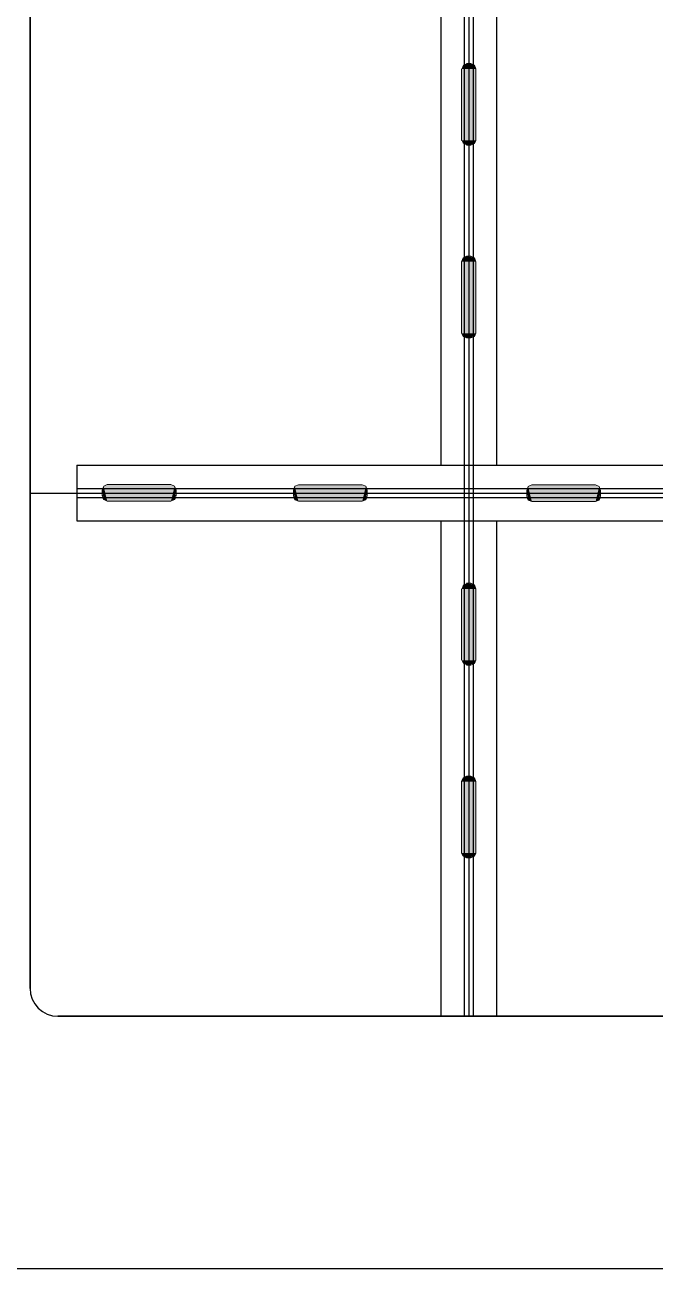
# Model space of a CAD drawing. Header units: inches. Extents: x 23291 to 181956, y 9161 to 51408.
# Drawn here: x 102888 to 103510, y 35070 to 36297 of the extents above; entities that cross this region are included whole.
import ezdxf

# ---------------------------------------------------------------- set-up
doc = ezdxf.new("R2010")
doc.units = ezdxf.units.IN
doc.header["$MEASUREMENT"] = 0
doc.layers.add('1', color=3, linetype='Continuous')
doc.layers.add('B.line', color=1, linetype='Continuous', lineweight=25)
doc.layers.add('PDF2_Geometry', color=7, linetype='Continuous', true_color=0x231f20)
doc.layers.add('PDF2_Solid Fills', color=7, linetype='Continuous', true_color=0xffffff)

msp = doc.modelspace()

# ---------------------------------------------------------------- linework, layer by layer
at = {"linetype": 'ByBlock'}
for p, q in [((103321.2, 37376.5), (103321.2, 35319.5)), ((103321.2, 37376.5), (103321.2, 35319.5)), ((103325.6, 37376.5), (103325.6, 35319.5)), ((103325.6, 37376.5), (103325.6, 35319.5)), ((103330, 37376.5), (103330, 35319.5)), ((103330, 37376.5), (103330, 35319.5)), ((103298.1, 36321.6), (103298.1, 35862.9)), ((103298.1, 36321.6), (103298.1, 35862.9)), ((103353.1, 36321.6), (103353.1, 35862.9)), ((103353.1, 36321.6), (103353.1, 35862.9)), ((102938.9, 35862.9), (103777.7, 35862.9)), ((102938.9, 35862.9), (102938.9, 35807.9)), ((102938.9, 35862.9), (103777.7, 35862.9)), ((102938.9, 35862.9), (102938.9, 35807.9)), ((102892.9, 35835.4), (104140.3, 35835.4)), ((102892.9, 35835.4), (104140.3, 35835.4)), ((102938.9, 35839.8), (103760.1, 35839.8)), ((102938.9, 35839.8), (103760.1, 35839.8)), ((102938.9, 35831), (103760.1, 35831)), ((102938.9, 35831), (103760.1, 35831)), ((102938.9, 35807.9), (103777.7, 35807.9)), ((102938.9, 35807.9), (103777.7, 35807.9)), ((103298.1, 35807.9), (103298.1, 35319.5)), ((103298.1, 35807.9), (103298.1, 35319.5)), ((103353.1, 35807.9), (103353.1, 35319.5)), ((103353.1, 35807.9), (103353.1, 35319.5))]:
    msp.add_line(p, q, dxfattribs=at)
msp.add_open_spline([(102008.2, 38756.3), (103204.5, 38248), (105131.9, 37390.9), (109175.8, 35827), (112823.8, 35070.3), (117769.6, 35070.3), (121406.8, 35085.3), (123831.1, 35070.2)], degree=3, knots=[0, 0, 0, 0, 3.550687, 7.088547, 10.454406, 13.763203, 20.376363, 20.376363, 20.376363, 20.376363])
msp.add_open_spline([(102008.2, 38756.3), (103204.5, 38248), (105131.9, 37390.9), (109175.8, 35827), (112823.8, 35070.3), (117769.6, 35070.3), (121406.8, 35085.3), (123831.1, 35070.2)], degree=3, knots=[0, 0, 0, 0, 3.550687, 7.088547, 10.454406, 13.763203, 20.376363, 20.376363, 20.376363, 20.376363])
at = {"layer": '1', "linetype": 'ByBlock', "lineweight": 35}
for p, q in [((102892.9, 35347), (102892.9, 37349)), ((102892.9, 35347), (102892.9, 37349)), ((102920.4, 35319.5), (104140.3, 35319.5)), ((102920.4, 35319.5), (104140.3, 35319.5))]:
    msp.add_line(p, q, dxfattribs=at)
at = {"layer": '1', "linetype": 'ByBlock'}
msp.add_arc((102920.4, 35347), 27.5, 180, 270, dxfattribs=at)
msp.add_arc((102920.4, 35347), 27.5, 180, 270, dxfattribs=at)
at = {"layer": 'B.line', "ltscale": 0.005}
msp.add_line((116178.5, 35070.3), (99957.7, 35070.3), dxfattribs=at)
msp.add_line((116178.5, 35070.3), (99957.7, 35070.3), dxfattribs=at)
at = {"layer": 'PDF2_Geometry', "linetype": 'ByBlock', "lineweight": 18}
for p, q in [((103318.6, 36183.1), (103318.6, 36253.5)), ((103318.6, 36183.1), (103318.6, 36253.5)), ((103323.5, 36259), (103327.8, 36259)), ((103323.5, 36259), (103327.8, 36259)), ((103327.8, 36259), (103331.3, 36257.4)), ((103327.8, 36259), (103331.3, 36257.4)), ((103331.3, 36257.4), (103332.7, 36253.5)), ((103331.3, 36257.4), (103332.7, 36253.5)), ((103332.7, 36253.5), (103332.7, 36183.1)), ((103332.7, 36253.5), (103332.7, 36183.1)), ((103331.3, 36179.9), (103327.8, 36178.4)), ((103327.8, 36178.4), (103331.3, 36179.9)), ((103331.3, 36179.9), (103327.8, 36178.4)), ((103327.8, 36178.4), (103331.3, 36179.9)), ((103332.7, 36183.1), (103331.3, 36179.9)), ((103331.3, 36179.9), (103332.7, 36183.1)), ((103332.7, 36183.1), (103331.3, 36179.9)), ((103331.3, 36179.9), (103332.7, 36183.1)), ((103327.8, 36178.4), (103323.5, 36178.4)), ((103323.5, 36178.4), (103327.8, 36178.4)), ((103327.8, 36178.4), (103323.5, 36178.4)), ((103323.5, 36178.4), (103327.8, 36178.4)), ((103320, 36067.3), (103323.5, 36068.9)), ((103320, 36067.3), (103323.5, 36068.9)), ((103323.5, 36068.9), (103327.8, 36068.9)), ((103323.5, 36068.9), (103327.8, 36068.9)), ((103327.8, 36068.9), (103331.3, 36067.3)), ((103327.8, 36068.9), (103331.3, 36067.3)), ((103318.6, 36063.4), (103320, 36067.3)), ((103318.6, 36063.4), (103320, 36067.3)), ((103318.6, 35993), (103318.6, 36063.4)), ((103318.6, 35993), (103318.6, 36063.4)), ((103331.3, 36067.3), (103332.7, 36063.4)), ((103331.3, 36067.3), (103332.7, 36063.4)), ((103332.7, 36063.4), (103332.7, 35993)), ((103332.7, 36063.4), (103332.7, 35993)), ((103318.6, 35993), (103320, 35989.8)), ((103320, 35989.8), (103318.6, 35993)), ((103318.6, 35993), (103320, 35989.8)), ((103320, 35989.8), (103318.6, 35993)), ((103320, 35989.8), (103323.5, 35988.3)), ((103323.5, 35988.3), (103320, 35989.8)), ((103320, 35989.8), (103323.5, 35988.3)), ((103323.5, 35988.3), (103320, 35989.8)), ((103327.8, 35988.3), (103323.5, 35988.3)), ((103323.5, 35988.3), (103327.8, 35988.3)), ((103327.8, 35988.3), (103323.5, 35988.3)), ((103323.5, 35988.3), (103327.8, 35988.3)), ((103331.3, 35989.8), (103327.8, 35988.3)), ((103327.8, 35988.3), (103331.3, 35989.8)), ((103331.3, 35989.8), (103327.8, 35988.3)), ((103327.8, 35988.3), (103331.3, 35989.8)), ((103332.7, 35993), (103331.3, 35989.8)), ((103331.3, 35989.8), (103332.7, 35993)), ((103332.7, 35993), (103331.3, 35989.8)), ((103331.3, 35989.8), (103332.7, 35993)), ((102965.5, 35842.2), (102964, 35838.3)), ((102965.5, 35842.2), (102964, 35838.3)), ((102964, 35838.3), (102964, 35832.8)), ((102964, 35838.3), (102964, 35832.8)), ((102969, 35843.8), (102965.5, 35842.2)), ((102969, 35843.8), (102965.5, 35842.2)), ((103031.9, 35843.8), (102969, 35843.8)), ((103031.9, 35843.8), (102969, 35843.8)), ((103035.5, 35842.2), (103031.9, 35843.8)), ((103035.5, 35842.2), (103031.9, 35843.8)), ((103036.9, 35838.3), (103035.5, 35842.2)), ((103036.9, 35838.3), (103035.5, 35842.2)), ((103036.9, 35832.8), (103036.9, 35838.3)), ((103036.9, 35832.8), (103036.9, 35838.3)), ((103154.1, 35842.1), (103152.7, 35838.1)), ((103154.1, 35842.1), (103152.7, 35838.1)), ((103152.7, 35838.1), (103152.7, 35832.7)), ((103152.7, 35838.1), (103152.7, 35832.7)), ((103157.6, 35843.6), (103154.1, 35842.1)), ((103157.6, 35843.6), (103154.1, 35842.1)), ((103220.6, 35843.6), (103157.6, 35843.6)), ((103220.6, 35843.6), (103157.6, 35843.6)), ((103224.1, 35842.1), (103220.6, 35843.6)), ((103224.1, 35842.1), (103220.6, 35843.6)), ((103225.5, 35838.1), (103224.1, 35842.1)), ((103225.5, 35838.1), (103224.1, 35842.1)), ((103225.5, 35832.7), (103225.5, 35838.1)), ((103225.5, 35832.7), (103225.5, 35838.1)), ((103384.3, 35841.8), (103382.9, 35837.9)), ((103384.3, 35841.8), (103382.9, 35837.9)), ((103382.9, 35837.9), (103382.9, 35832.4)), ((103382.9, 35837.9), (103382.9, 35832.4)), ((103387.9, 35843.4), (103384.3, 35841.8)), ((103387.9, 35843.4), (103384.3, 35841.8)), ((103450.8, 35843.4), (103387.9, 35843.4)), ((103450.8, 35843.4), (103387.9, 35843.4)), ((103454.3, 35841.8), (103450.8, 35843.4)), ((103454.3, 35841.8), (103450.8, 35843.4)), ((103455.8, 35837.9), (103454.3, 35841.8)), ((103455.8, 35837.9), (103454.3, 35841.8)), ((103455.8, 35832.4), (103455.8, 35837.9)), ((103455.8, 35832.4), (103455.8, 35837.9)), ((102964, 35832.8), (102965.5, 35828.9)), ((102964, 35832.8), (102965.5, 35828.9)), ((102965.5, 35828.9), (102969, 35827.4)), ((102965.5, 35828.9), (102969, 35827.4)), ((102969, 35827.4), (103031.9, 35827.4)), ((102969, 35827.4), (103031.9, 35827.4)), ((103031.9, 35827.4), (103035.5, 35828.9)), ((103031.9, 35827.4), (103035.5, 35828.9)), ((103035.5, 35828.9), (103036.9, 35832.8)), ((103035.5, 35828.9), (103036.9, 35832.8)), ((103152.7, 35832.7), (103154.1, 35828.7)), ((103152.7, 35832.7), (103154.1, 35828.7)), ((103154.1, 35828.7), (103157.6, 35827.2)), ((103154.1, 35828.7), (103157.6, 35827.2)), ((103157.6, 35827.2), (103220.6, 35827.2)), ((103157.6, 35827.2), (103220.6, 35827.2)), ((103220.6, 35827.2), (103224.1, 35828.7)), ((103220.6, 35827.2), (103224.1, 35828.7)), ((103224.1, 35828.7), (103225.5, 35832.7)), ((103224.1, 35828.7), (103225.5, 35832.7)), ((103382.9, 35832.4), (103384.3, 35828.5)), ((103382.9, 35832.4), (103384.3, 35828.5)), ((103384.3, 35828.5), (103387.9, 35827)), ((103384.3, 35828.5), (103387.9, 35827)), ((103387.9, 35827), (103450.8, 35827)), ((103387.9, 35827), (103450.8, 35827)), ((103450.8, 35827), (103454.3, 35828.5)), ((103450.8, 35827), (103454.3, 35828.5)), ((103454.3, 35828.5), (103455.8, 35832.4)), ((103454.3, 35828.5), (103455.8, 35832.4)), ((103318.6, 35670.5), (103318.6, 35740.9)), ((103318.6, 35670.5), (103318.6, 35740.9)), ((103323.5, 35746.4), (103327.8, 35746.4)), ((103323.5, 35746.4), (103327.8, 35746.4)), ((103327.8, 35746.4), (103331.3, 35744.8)), ((103327.8, 35746.4), (103331.3, 35744.8)), ((103331.3, 35744.8), (103332.7, 35740.9)), ((103331.3, 35744.8), (103332.7, 35740.9)), ((103332.7, 35740.9), (103332.7, 35670.5)), ((103332.7, 35740.9), (103332.7, 35670.5)), ((103327.8, 35665.8), (103323.5, 35665.8)), ((103323.5, 35665.8), (103327.8, 35665.8)), ((103327.8, 35665.8), (103323.5, 35665.8)), ((103323.5, 35665.8), (103327.8, 35665.8)), ((103331.3, 35667.3), (103327.8, 35665.8)), ((103327.8, 35665.8), (103331.3, 35667.3)), ((103331.3, 35667.3), (103327.8, 35665.8)), ((103327.8, 35665.8), (103331.3, 35667.3)), ((103332.7, 35670.5), (103331.3, 35667.3)), ((103331.3, 35667.3), (103332.7, 35670.5)), ((103332.7, 35670.5), (103331.3, 35667.3)), ((103331.3, 35667.3), (103332.7, 35670.5)), ((103318.6, 35550.8), (103320, 35554.7)), ((103318.6, 35550.8), (103320, 35554.7)), ((103320, 35554.7), (103323.5, 35556.3)), ((103320, 35554.7), (103323.5, 35556.3)), ((103323.5, 35556.3), (103327.8, 35556.3)), ((103323.5, 35556.3), (103327.8, 35556.3)), ((103327.8, 35556.3), (103331.3, 35554.7)), ((103327.8, 35556.3), (103331.3, 35554.7)), ((103331.3, 35554.7), (103332.7, 35550.8)), ((103331.3, 35554.7), (103332.7, 35550.8)), ((103318.6, 35480.4), (103318.6, 35550.8)), ((103318.6, 35480.4), (103318.6, 35550.8)), ((103332.7, 35550.8), (103332.7, 35480.4)), ((103332.7, 35550.8), (103332.7, 35480.4)), ((103318.6, 35480.4), (103320, 35477.2)), ((103320, 35477.2), (103318.6, 35480.4)), ((103318.6, 35480.4), (103320, 35477.2)), ((103320, 35477.2), (103318.6, 35480.4)), ((103332.7, 35480.4), (103331.3, 35477.2)), ((103331.3, 35477.2), (103332.7, 35480.4)), ((103332.7, 35480.4), (103331.3, 35477.2)), ((103331.3, 35477.2), (103332.7, 35480.4)), ((103320, 35477.2), (103323.5, 35475.7)), ((103323.5, 35475.7), (103320, 35477.2)), ((103320, 35477.2), (103323.5, 35475.7)), ((103323.5, 35475.7), (103320, 35477.2)), ((103327.8, 35475.7), (103323.5, 35475.7)), ((103323.5, 35475.7), (103327.8, 35475.7)), ((103327.8, 35475.7), (103323.5, 35475.7)), ((103323.5, 35475.7), (103327.8, 35475.7)), ((103331.3, 35477.2), (103327.8, 35475.7)), ((103327.8, 35475.7), (103331.3, 35477.2)), ((103331.3, 35477.2), (103327.8, 35475.7)), ((103327.8, 35475.7), (103331.3, 35477.2))]:
    msp.add_line(p, q, dxfattribs=at)
at = {"layer": 'PDF2_Geometry', "linetype": 'ByBlock', "lineweight": 9}
for p, q in [((102964.8, 35830.5), (102965.5, 35828.9)), ((102965.5, 35828.9), (102964.8, 35830.5)), ((102964.8, 35830.5), (102964.8, 35830.5)), ((102964.8, 35830.5), (102965.5, 35828.9)), ((102965.5, 35828.9), (102964.8, 35830.5)), ((102964.8, 35830.5), (102964.8, 35830.5)), ((103036.2, 35830.5), (103035.5, 35828.9)), ((103035.5, 35828.9), (103036.2, 35830.5)), ((103036.2, 35830.5), (103035.5, 35828.9)), ((103035.5, 35828.9), (103036.2, 35830.5)), ((103036.2, 35830.5), (103036.2, 35830.5)), ((103036.2, 35830.5), (103036.2, 35830.5)), ((103153.4, 35830.3), (103154.1, 35828.7)), ((103154.1, 35828.7), (103153.4, 35830.3)), ((103153.4, 35830.3), (103153.4, 35830.3)), ((103153.4, 35830.3), (103154.1, 35828.7)), ((103154.1, 35828.7), (103153.4, 35830.3)), ((103153.4, 35830.3), (103153.4, 35830.3)), ((103224.8, 35830.3), (103224.1, 35828.7)), ((103224.1, 35828.7), (103224.8, 35830.3)), ((103224.8, 35830.3), (103224.1, 35828.7)), ((103224.1, 35828.7), (103224.8, 35830.3)), ((103224.8, 35830.3), (103224.8, 35830.3)), ((103224.8, 35830.3), (103224.8, 35830.3)), ((103383.6, 35830.1), (103384.3, 35828.5)), ((103384.3, 35828.5), (103383.6, 35830.1)), ((103383.6, 35830.1), (103383.6, 35830.1)), ((103383.6, 35830.1), (103384.3, 35828.5)), ((103384.3, 35828.5), (103383.6, 35830.1)), ((103383.6, 35830.1), (103383.6, 35830.1)), ((103455.1, 35830.1), (103454.3, 35828.5)), ((103454.3, 35828.5), (103455.1, 35830.1)), ((103455.1, 35830.1), (103454.3, 35828.5)), ((103454.3, 35828.5), (103455.1, 35830.1)), ((103455.1, 35830.1), (103455.1, 35830.1)), ((103455.1, 35830.1), (103455.1, 35830.1))]:
    msp.add_line(p, q, dxfattribs=at)
at = {"layer": 'PDF2_Solid Fills', "linetype": 'ByBlock', "transparency": 33554559}
for points in [[(103318.6, 36253.5), (103320, 36257.4), (103332.7, 36253.5)], [(103318.6, 36253.5), (103320, 36257.4), (103332.7, 36253.5)], [(103318.6, 36183.1), (103318.6, 36253.5), (103332.7, 36183.1)], [(103318.6, 36253.5), (103332.7, 36183.1), (103332.7, 36253.5)], [(103318.6, 36183.1), (103318.6, 36253.5), (103332.7, 36183.1)], [(103318.6, 36253.5), (103332.7, 36183.1), (103332.7, 36253.5)], [(103320, 36257.4), (103323.5, 36259), (103327.8, 36259)], [(103331.3, 36257.4), (103320, 36257.4), (103323.5, 36259)], [(103320, 36257.4), (103323.5, 36259), (103327.8, 36259)], [(103331.3, 36257.4), (103320, 36257.4), (103323.5, 36259)], [(103320, 36257.4), (103332.7, 36253.5), (103331.3, 36257.4)], [(103320, 36257.4), (103332.7, 36253.5), (103331.3, 36257.4)], [(103331.3, 36257.4), (103331.3, 36257.4), (103323.5, 36259)], [(103331.3, 36257.4), (103331.3, 36257.4), (103323.5, 36259)], [(103327.1, 36258.2), (103328.5, 36257.4), (103325.6, 36258.2)], [(103327.1, 36258.2), (103328.5, 36257.4), (103325.6, 36258.2)], [(103329.2, 36258.2), (103327.8, 36259), (103327.1, 36258.2)], [(103329.2, 36258.2), (103327.8, 36259), (103327.1, 36258.2)], [(103328.5, 36258.2), (103327.1, 36258.2), (103328.5, 36257.4)], [(103328.5, 36258.2), (103327.1, 36258.2), (103328.5, 36257.4)], [(103328.5, 36258.2), (103327.1, 36258.2), (103328.5, 36257.4)], [(103328.5, 36258.2), (103327.1, 36258.2), (103328.5, 36257.4)], [(103327.8, 36259), (103331.3, 36257.4), (103331.3, 36257.4)], [(103327.8, 36259), (103331.3, 36257.4), (103331.3, 36257.4)], [(103329.2, 36258.2), (103331.3, 36257.4), (103329.9, 36258.2)], [(103329.2, 36258.2), (103331.3, 36257.4), (103329.9, 36258.2)], [(103318.6, 36183.1), (103320, 36179.9), (103332.7, 36183.1)], [(103318.6, 36183.1), (103320, 36179.9), (103332.7, 36183.1)], [(103320, 36179.9), (103332.7, 36183.1), (103331.3, 36179.9)], [(103320, 36179.9), (103332.7, 36183.1), (103331.3, 36179.9)], [(103320, 36179.9), (103323.5, 36178.4), (103327.8, 36178.4)], [(103331.3, 36179.9), (103320, 36179.9), (103323.5, 36178.4)], [(103320, 36179.9), (103323.5, 36178.4), (103327.8, 36178.4)], [(103331.3, 36179.9), (103320, 36179.9), (103323.5, 36178.4)], [(103331.3, 36179.9), (103331.3, 36179.9), (103323.5, 36178.4)], [(103331.3, 36179.9), (103331.3, 36179.9), (103323.5, 36178.4)], [(103328.5, 36179.1), (103325.6, 36178.4), (103327.1, 36179.1)], [(103328.5, 36179.1), (103325.6, 36178.4), (103327.1, 36179.1)], [(103329.2, 36179.1), (103327.8, 36178.4), (103327.1, 36179.1)], [(103329.2, 36179.1), (103327.8, 36178.4), (103327.1, 36179.1)], [(103327.8, 36178.4), (103331.3, 36179.9), (103331.3, 36179.9)], [(103327.8, 36178.4), (103331.3, 36179.9), (103331.3, 36179.9)], [(103329.2, 36179.1), (103331.3, 36179.9), (103329.9, 36179.1)], [(103329.2, 36179.1), (103331.3, 36179.9), (103329.9, 36179.1)], [(103320, 36067.3), (103323.5, 36068.9), (103327.8, 36068.9)], [(103331.3, 36067.3), (103320, 36067.3), (103323.5, 36068.9)], [(103320, 36067.3), (103323.5, 36068.9), (103323.5, 36068.9)], [(103320, 36067.3), (103323.5, 36068.9), (103327.8, 36068.9)], [(103331.3, 36067.3), (103320, 36067.3), (103323.5, 36068.9)], [(103320, 36067.3), (103323.5, 36068.9), (103323.5, 36068.9)], [(103331.3, 36067.3), (103331.3, 36067.3), (103323.5, 36068.9)], [(103331.3, 36067.3), (103331.3, 36067.3), (103323.5, 36068.9)], [(103327.1, 36068.1), (103328.5, 36067.3), (103325.6, 36068.1)], [(103327.1, 36068.1), (103328.5, 36067.3), (103325.6, 36068.1)], [(103329.2, 36068.1), (103327.8, 36068.9), (103327.1, 36068.1)], [(103329.2, 36068.1), (103327.8, 36068.9), (103327.1, 36068.1)], [(103328.5, 36068.1), (103327.1, 36068.1), (103328.5, 36067.3)], [(103328.5, 36068.1), (103327.1, 36068.1), (103328.5, 36067.3)], [(103328.5, 36068.1), (103327.1, 36068.1), (103328.5, 36067.3)], [(103328.5, 36068.1), (103327.1, 36068.1), (103328.5, 36067.3)], [(103327.8, 36068.9), (103331.3, 36067.3), (103331.3, 36067.3)], [(103327.8, 36068.9), (103331.3, 36067.3), (103331.3, 36067.3)], [(103329.2, 36068.1), (103331.3, 36067.3), (103329.9, 36068.1)], [(103329.2, 36068.1), (103331.3, 36067.3), (103329.9, 36068.1)], [(103318.6, 36063.4), (103320, 36067.3), (103332.7, 36063.4)], [(103318.6, 36063.4), (103320, 36067.3), (103332.7, 36063.4)], [(103318.6, 35993), (103318.6, 36063.4), (103332.7, 35993)], [(103318.6, 36063.4), (103332.7, 35993), (103332.7, 36063.4)], [(103318.6, 35993), (103318.6, 36063.4), (103332.7, 35993)], [(103318.6, 36063.4), (103332.7, 35993), (103332.7, 36063.4)], [(103320, 36067.3), (103332.7, 36063.4), (103331.3, 36067.3)], [(103320, 36067.3), (103332.7, 36063.4), (103331.3, 36067.3)], [(103318.6, 35993), (103320, 35989.8), (103332.7, 35993)], [(103318.6, 35993), (103320, 35989.8), (103332.7, 35993)], [(103320, 35989.8), (103332.7, 35993), (103331.3, 35989.8)], [(103320, 35989.8), (103332.7, 35993), (103331.3, 35989.8)], [(103320, 35989.8), (103323.5, 35988.3), (103327.8, 35988.3)], [(103331.3, 35989.8), (103320, 35989.8), (103323.5, 35988.3)], [(103320, 35989.8), (103323.5, 35988.3), (103323.5, 35988.3)], [(103320, 35989.8), (103323.5, 35988.3), (103327.8, 35988.3)], [(103331.3, 35989.8), (103320, 35989.8), (103323.5, 35988.3)], [(103320, 35989.8), (103323.5, 35988.3), (103323.5, 35988.3)], [(103331.3, 35989.8), (103331.3, 35989.8), (103323.5, 35988.3)], [(103331.3, 35989.8), (103331.3, 35989.8), (103323.5, 35988.3)], [(103328.5, 35989.1), (103325.6, 35988.3), (103327.1, 35989.1)], [(103328.5, 35989.1), (103325.6, 35988.3), (103327.1, 35989.1)], [(103329.2, 35989.1), (103327.8, 35988.3), (103327.1, 35989.1)], [(103329.2, 35989.1), (103327.8, 35988.3), (103327.1, 35989.1)], [(103327.8, 35988.3), (103331.3, 35989.8), (103331.3, 35989.8)], [(103327.8, 35988.3), (103331.3, 35989.8), (103331.3, 35989.8)], [(103329.2, 35989.1), (103331.3, 35989.8), (103329.9, 35989.1)], [(103329.2, 35989.1), (103331.3, 35989.8), (103329.9, 35989.1)], [(102965.5, 35828.9), (102965.5, 35842.2), (102964, 35838.3)], [(102965.5, 35842.2), (102964, 35838.3), (102964, 35838.3)], [(102965.5, 35842.2), (102964, 35838.3), (102964, 35832.8)], [(102965.5, 35828.9), (102965.5, 35842.2), (102964, 35838.3)], [(102965.5, 35842.2), (102964, 35838.3), (102964, 35838.3)], [(102965.5, 35842.2), (102964, 35838.3), (102964, 35832.8)], [(102965.5, 35828.9), (102965.5, 35828.9), (102964, 35838.3)], [(102965.5, 35828.9), (102965.5, 35828.9), (102964, 35838.3)], [(102969, 35843.8), (102965.5, 35842.2), (102969, 35827.4)], [(102969, 35843.8), (102965.5, 35842.2), (102969, 35827.4)], [(102965.5, 35842.2), (102969, 35827.4), (102965.5, 35828.9)], [(102965.5, 35842.2), (102969, 35827.4), (102965.5, 35828.9)], [(102969, 35843.8), (103031.9, 35843.8), (102969, 35827.4)], [(103031.9, 35843.8), (102969, 35827.4), (103031.9, 35827.4)], [(102969, 35843.8), (103031.9, 35843.8), (102969, 35827.4)], [(103031.9, 35843.8), (102969, 35827.4), (103031.9, 35827.4)], [(103031.9, 35843.8), (103035.5, 35842.2), (103031.9, 35827.4)], [(103031.9, 35843.8), (103035.5, 35842.2), (103031.9, 35827.4)], [(103035.5, 35842.2), (103031.9, 35827.4), (103035.5, 35828.9)], [(103035.5, 35842.2), (103031.9, 35827.4), (103035.5, 35828.9)], [(103035.5, 35828.9), (103035.5, 35842.2), (103036.9, 35838.3)], [(103035.5, 35842.2), (103036.9, 35838.3), (103036.9, 35838.3)], [(103035.5, 35842.2), (103036.9, 35838.3), (103036.9, 35832.8)], [(103035.5, 35828.9), (103035.5, 35842.2), (103036.9, 35838.3)], [(103035.5, 35842.2), (103036.9, 35838.3), (103036.9, 35838.3)], [(103035.5, 35842.2), (103036.9, 35838.3), (103036.9, 35832.8)], [(103035.5, 35828.9), (103035.5, 35828.9), (103036.9, 35838.3)], [(103035.5, 35828.9), (103035.5, 35828.9), (103036.9, 35838.3)], [(103154.1, 35828.7), (103154.1, 35842.1), (103152.7, 35838.1)], [(103154.1, 35842.1), (103152.7, 35838.1), (103152.7, 35838.1)], [(103154.1, 35842.1), (103152.7, 35838.1), (103152.7, 35832.7)], [(103154.1, 35828.7), (103154.1, 35842.1), (103152.7, 35838.1)], [(103154.1, 35842.1), (103152.7, 35838.1), (103152.7, 35838.1)], [(103154.1, 35842.1), (103152.7, 35838.1), (103152.7, 35832.7)], [(103154.1, 35828.7), (103154.1, 35828.7), (103152.7, 35838.1)], [(103154.1, 35828.7), (103154.1, 35828.7), (103152.7, 35838.1)], [(103157.6, 35843.6), (103154.1, 35842.1), (103157.6, 35827.2)], [(103157.6, 35843.6), (103154.1, 35842.1), (103157.6, 35827.2)], [(103154.1, 35842.1), (103157.6, 35827.2), (103154.1, 35828.7)], [(103154.1, 35842.1), (103157.6, 35827.2), (103154.1, 35828.7)], [(103157.6, 35843.6), (103220.6, 35843.6), (103157.6, 35827.2)], [(103220.6, 35843.6), (103157.6, 35827.2), (103220.6, 35827.2)], [(103157.6, 35843.6), (103220.6, 35843.6), (103157.6, 35827.2)], [(103220.6, 35843.6), (103157.6, 35827.2), (103220.6, 35827.2)], [(103220.6, 35843.6), (103224.1, 35842.1), (103220.6, 35827.2)], [(103220.6, 35843.6), (103224.1, 35842.1), (103220.6, 35827.2)], [(103224.1, 35842.1), (103220.6, 35827.2), (103224.1, 35828.7)], [(103224.1, 35842.1), (103220.6, 35827.2), (103224.1, 35828.7)], [(103224.1, 35828.7), (103224.1, 35842.1), (103225.5, 35838.1)], [(103224.1, 35842.1), (103225.5, 35838.1), (103225.5, 35838.1)], [(103224.1, 35842.1), (103225.5, 35838.1), (103225.5, 35832.7)], [(103224.1, 35828.7), (103224.1, 35842.1), (103225.5, 35838.1)], [(103224.1, 35842.1), (103225.5, 35838.1), (103225.5, 35838.1)], [(103224.1, 35842.1), (103225.5, 35838.1), (103225.5, 35832.7)], [(103224.1, 35828.7), (103224.1, 35828.7), (103225.5, 35838.1)], [(103224.1, 35828.7), (103224.1, 35828.7), (103225.5, 35838.1)], [(103384.3, 35828.5), (103384.3, 35841.8), (103382.9, 35837.9)], [(103384.3, 35841.8), (103382.9, 35837.9), (103382.9, 35837.9)], [(103384.3, 35841.8), (103382.9, 35837.9), (103382.9, 35832.4)], [(103384.3, 35828.5), (103384.3, 35841.8), (103382.9, 35837.9)], [(103384.3, 35841.8), (103382.9, 35837.9), (103382.9, 35837.9)], [(103384.3, 35841.8), (103382.9, 35837.9), (103382.9, 35832.4)], [(103384.3, 35828.5), (103384.3, 35828.5), (103382.9, 35837.9)], [(103384.3, 35828.5), (103384.3, 35828.5), (103382.9, 35837.9)], [(103387.9, 35843.4), (103384.3, 35841.8), (103387.9, 35827)], [(103387.9, 35843.4), (103384.3, 35841.8), (103387.9, 35827)], [(103384.3, 35841.8), (103387.9, 35827), (103384.3, 35828.5)], [(103384.3, 35841.8), (103387.9, 35827), (103384.3, 35828.5)], [(103387.9, 35843.4), (103450.8, 35843.4), (103387.9, 35827)], [(103450.8, 35843.4), (103387.9, 35827), (103450.8, 35827)], [(103387.9, 35843.4), (103450.8, 35843.4), (103387.9, 35827)], [(103450.8, 35843.4), (103387.9, 35827), (103450.8, 35827)], [(103450.8, 35843.4), (103454.3, 35841.8), (103450.8, 35827)], [(103450.8, 35843.4), (103454.3, 35841.8), (103450.8, 35827)], [(103454.3, 35841.8), (103450.8, 35827), (103454.3, 35828.5)], [(103454.3, 35841.8), (103450.8, 35827), (103454.3, 35828.5)], [(103454.3, 35828.5), (103454.3, 35841.8), (103455.8, 35837.9)], [(103454.3, 35841.8), (103455.8, 35837.9), (103455.8, 35837.9)], [(103454.3, 35841.8), (103455.8, 35837.9), (103455.8, 35832.4)], [(103454.3, 35828.5), (103454.3, 35841.8), (103455.8, 35837.9)], [(103454.3, 35841.8), (103455.8, 35837.9), (103455.8, 35837.9)], [(103454.3, 35841.8), (103455.8, 35837.9), (103455.8, 35832.4)], [(103454.3, 35828.5), (103454.3, 35828.5), (103455.8, 35837.9)], [(103454.3, 35828.5), (103454.3, 35828.5), (103455.8, 35837.9)], [(102964.8, 35830.5), (102964, 35832.8), (102964.8, 35833.6)], [(102964.8, 35830.5), (102964, 35832.8), (102964.8, 35833.6)], [(102964, 35832.8), (102965.5, 35828.9), (102965.5, 35828.9)], [(102964, 35832.8), (102965.5, 35828.9), (102965.5, 35828.9)], [(103036.9, 35832.8), (103035.5, 35828.9), (103035.5, 35828.9)], [(103036.9, 35832.8), (103035.5, 35828.9), (103035.5, 35828.9)], [(103036.2, 35830.5), (103036.9, 35832.8), (103036.2, 35833.6)], [(103036.2, 35830.5), (103036.9, 35832.8), (103036.2, 35833.6)], [(103153.4, 35830.3), (103152.7, 35832.7), (103153.4, 35833.4)], [(103153.4, 35830.3), (103152.7, 35832.7), (103153.4, 35833.4)], [(103152.7, 35832.7), (103154.1, 35828.7), (103154.1, 35828.7)], [(103152.7, 35832.7), (103154.1, 35828.7), (103154.1, 35828.7)], [(103225.5, 35832.7), (103224.1, 35828.7), (103224.1, 35828.7)], [(103225.5, 35832.7), (103224.1, 35828.7), (103224.1, 35828.7)], [(103224.8, 35830.3), (103225.5, 35832.7), (103224.8, 35833.4)], [(103224.8, 35830.3), (103225.5, 35832.7), (103224.8, 35833.4)], [(103383.6, 35830.1), (103382.9, 35832.4), (103383.6, 35833.2)], [(103383.6, 35830.1), (103382.9, 35832.4), (103383.6, 35833.2)], [(103382.9, 35832.4), (103384.3, 35828.5), (103384.3, 35828.5)], [(103382.9, 35832.4), (103384.3, 35828.5), (103384.3, 35828.5)], [(103455.8, 35832.4), (103454.3, 35828.5), (103454.3, 35828.5)], [(103455.8, 35832.4), (103454.3, 35828.5), (103454.3, 35828.5)], [(103455.1, 35830.1), (103455.8, 35832.4), (103455.1, 35833.2)], [(103455.1, 35830.1), (103455.8, 35832.4), (103455.1, 35833.2)], [(103318.6, 35740.9), (103320, 35744.8), (103332.7, 35740.9)], [(103318.6, 35740.9), (103320, 35744.8), (103332.7, 35740.9)], [(103318.6, 35670.5), (103318.6, 35740.9), (103332.7, 35670.5)], [(103318.6, 35740.9), (103332.7, 35670.5), (103332.7, 35740.9)], [(103318.6, 35670.5), (103318.6, 35740.9), (103332.7, 35670.5)], [(103318.6, 35740.9), (103332.7, 35670.5), (103332.7, 35740.9)], [(103320, 35744.8), (103323.5, 35746.4), (103327.8, 35746.4)], [(103331.3, 35744.8), (103320, 35744.8), (103323.5, 35746.4)], [(103320, 35744.8), (103323.5, 35746.4), (103327.8, 35746.4)], [(103331.3, 35744.8), (103320, 35744.8), (103323.5, 35746.4)], [(103320, 35744.8), (103332.7, 35740.9), (103331.3, 35744.8)], [(103320, 35744.8), (103332.7, 35740.9), (103331.3, 35744.8)], [(103331.3, 35744.8), (103331.3, 35744.8), (103323.5, 35746.4)], [(103331.3, 35744.8), (103331.3, 35744.8), (103323.5, 35746.4)], [(103327.1, 35745.6), (103328.5, 35744.8), (103325.6, 35745.6)], [(103327.1, 35745.6), (103328.5, 35744.8), (103325.6, 35745.6)], [(103329.2, 35745.6), (103327.8, 35746.4), (103327.1, 35745.6)], [(103329.2, 35745.6), (103327.8, 35746.4), (103327.1, 35745.6)], [(103328.5, 35745.6), (103327.1, 35745.6), (103328.5, 35744.8)], [(103328.5, 35745.6), (103327.1, 35745.6), (103328.5, 35744.8)], [(103328.5, 35745.6), (103327.1, 35745.6), (103328.5, 35744.8)], [(103328.5, 35745.6), (103327.1, 35745.6), (103328.5, 35744.8)], [(103327.8, 35746.4), (103331.3, 35744.8), (103331.3, 35744.8)], [(103327.8, 35746.4), (103331.3, 35744.8), (103331.3, 35744.8)], [(103329.2, 35745.6), (103331.3, 35744.8), (103329.9, 35745.6)], [(103329.2, 35745.6), (103331.3, 35744.8), (103329.9, 35745.6)], [(103318.6, 35670.5), (103320, 35667.3), (103332.7, 35670.5)], [(103318.6, 35670.5), (103320, 35667.3), (103332.7, 35670.5)], [(103320, 35667.3), (103332.7, 35670.5), (103331.3, 35667.3)], [(103320, 35667.3), (103332.7, 35670.5), (103331.3, 35667.3)], [(103320, 35667.3), (103323.5, 35665.8), (103327.8, 35665.8)], [(103331.3, 35667.3), (103320, 35667.3), (103323.5, 35665.8)], [(103320, 35667.3), (103323.5, 35665.8), (103327.8, 35665.8)], [(103331.3, 35667.3), (103320, 35667.3), (103323.5, 35665.8)], [(103331.3, 35667.3), (103331.3, 35667.3), (103323.5, 35665.8)], [(103331.3, 35667.3), (103331.3, 35667.3), (103323.5, 35665.8)], [(103328.5, 35666.5), (103325.6, 35665.8), (103327.1, 35666.5)], [(103328.5, 35666.5), (103325.6, 35665.8), (103327.1, 35666.5)], [(103329.2, 35666.5), (103327.8, 35665.8), (103327.1, 35666.5)], [(103329.2, 35666.5), (103327.8, 35665.8), (103327.1, 35666.5)], [(103327.8, 35665.8), (103331.3, 35667.3), (103331.3, 35667.3)], [(103327.8, 35665.8), (103331.3, 35667.3), (103331.3, 35667.3)], [(103329.2, 35666.5), (103331.3, 35667.3), (103329.9, 35666.5)], [(103329.2, 35666.5), (103331.3, 35667.3), (103329.9, 35666.5)], [(103318.6, 35550.8), (103320, 35554.7), (103332.7, 35550.8)], [(103318.6, 35550.8), (103320, 35554.7), (103332.7, 35550.8)], [(103320, 35554.7), (103323.5, 35556.3), (103327.8, 35556.3)], [(103331.3, 35554.7), (103320, 35554.7), (103323.5, 35556.3)], [(103320, 35554.7), (103323.5, 35556.3), (103323.5, 35556.3)], [(103320, 35554.7), (103323.5, 35556.3), (103327.8, 35556.3)], [(103331.3, 35554.7), (103320, 35554.7), (103323.5, 35556.3)], [(103320, 35554.7), (103323.5, 35556.3), (103323.5, 35556.3)], [(103320, 35554.7), (103332.7, 35550.8), (103331.3, 35554.7)], [(103320, 35554.7), (103332.7, 35550.8), (103331.3, 35554.7)], [(103331.3, 35554.7), (103331.3, 35554.7), (103323.5, 35556.3)], [(103331.3, 35554.7), (103331.3, 35554.7), (103323.5, 35556.3)], [(103327.1, 35555.5), (103328.5, 35554.7), (103325.6, 35555.5)], [(103327.1, 35555.5), (103328.5, 35554.7), (103325.6, 35555.5)], [(103329.2, 35555.5), (103327.8, 35556.3), (103327.1, 35555.5)], [(103329.2, 35555.5), (103327.8, 35556.3), (103327.1, 35555.5)], [(103328.5, 35555.5), (103327.1, 35555.5), (103328.5, 35554.7)], [(103328.5, 35555.5), (103327.1, 35555.5), (103328.5, 35554.7)], [(103328.5, 35555.5), (103327.1, 35555.5), (103328.5, 35554.7)], [(103328.5, 35555.5), (103327.1, 35555.5), (103328.5, 35554.7)], [(103327.8, 35556.3), (103331.3, 35554.7), (103331.3, 35554.7)], [(103327.8, 35556.3), (103331.3, 35554.7), (103331.3, 35554.7)], [(103329.2, 35555.5), (103331.3, 35554.7), (103329.9, 35555.5)], [(103329.2, 35555.5), (103331.3, 35554.7), (103329.9, 35555.5)], [(103318.6, 35480.4), (103318.6, 35550.8), (103332.7, 35480.4)], [(103318.6, 35550.8), (103332.7, 35480.4), (103332.7, 35550.8)], [(103318.6, 35480.4), (103318.6, 35550.8), (103332.7, 35480.4)], [(103318.6, 35550.8), (103332.7, 35480.4), (103332.7, 35550.8)], [(103318.6, 35480.4), (103320, 35477.2), (103332.7, 35480.4)], [(103318.6, 35480.4), (103320, 35477.2), (103332.7, 35480.4)], [(103320, 35477.2), (103332.7, 35480.4), (103331.3, 35477.2)], [(103320, 35477.2), (103332.7, 35480.4), (103331.3, 35477.2)], [(103320, 35477.2), (103323.5, 35475.7), (103327.8, 35475.7)], [(103331.3, 35477.2), (103320, 35477.2), (103323.5, 35475.7)], [(103320, 35477.2), (103323.5, 35475.7), (103323.5, 35475.7)], [(103320, 35477.2), (103323.5, 35475.7), (103327.8, 35475.7)], [(103331.3, 35477.2), (103320, 35477.2), (103323.5, 35475.7)], [(103320, 35477.2), (103323.5, 35475.7), (103323.5, 35475.7)], [(103331.3, 35477.2), (103331.3, 35477.2), (103323.5, 35475.7)], [(103331.3, 35477.2), (103331.3, 35477.2), (103323.5, 35475.7)], [(103328.5, 35476.5), (103325.6, 35475.7), (103327.1, 35476.5)], [(103328.5, 35476.5), (103325.6, 35475.7), (103327.1, 35476.5)], [(103329.2, 35476.5), (103327.8, 35475.7), (103327.1, 35476.5)], [(103329.2, 35476.5), (103327.8, 35475.7), (103327.1, 35476.5)], [(103327.8, 35475.7), (103331.3, 35477.2), (103331.3, 35477.2)], [(103327.8, 35475.7), (103331.3, 35477.2), (103331.3, 35477.2)], [(103329.2, 35476.5), (103331.3, 35477.2), (103329.9, 35476.5)], [(103329.2, 35476.5), (103331.3, 35477.2), (103329.9, 35476.5)]]:
    msp.add_solid(points, dxfattribs=at)

doc.saveas('drawing.dxf')
